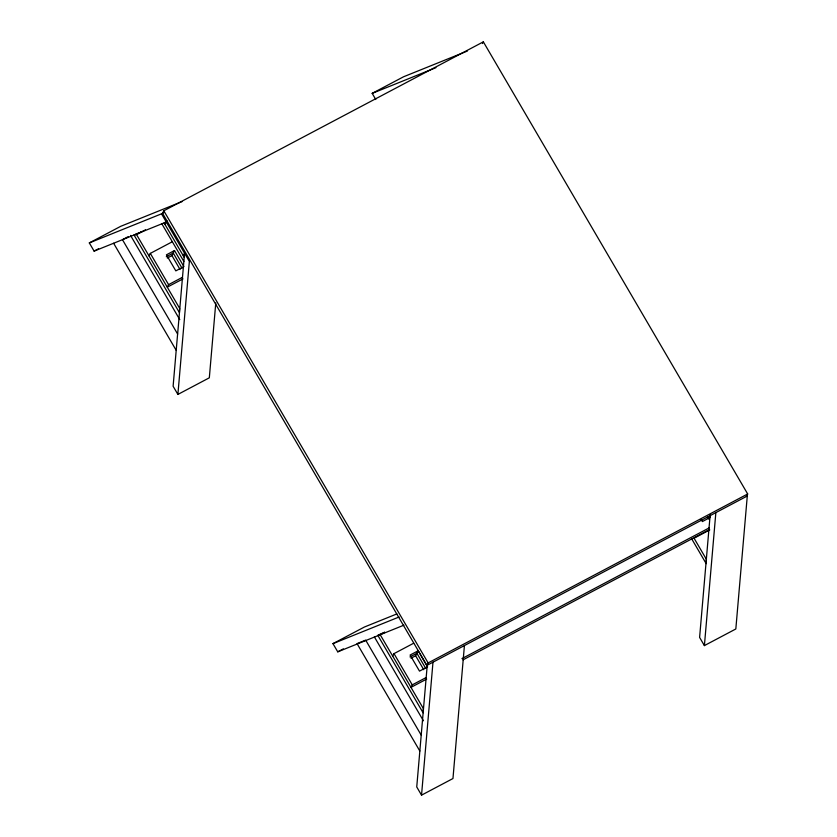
<?xml version="1.0" encoding="UTF-8"?>
<svg xmlns="http://www.w3.org/2000/svg" width="837" height="837" viewBox="0 0 837 837"><rect width="100%" height="100%" fill="white"/><g stroke="black" fill="none" stroke-linecap="round" stroke-linejoin="round"><path stroke-width="1.26" d="M215.779 302.931L209.323 377.811L177.894 394.426L189.361 261.458L161.51 213.833L89.318 242.918L94.11 251.11L166.301 222.025L165.015 224.515M427.32 664.316L416.742 786.958L421.534 795.15L452.963 778.536L464.42 645.568M421.534 795.15L432.991 662.182M710.174 514.765L699.606 637.407L704.398 645.599L735.828 628.974L747.284 496.006L426.849 665.425L162.524 213.289L163.811 210.798L483.347 41.85L747.682 493.987L746.395 496.477M704.398 645.599L715.855 512.621M149.028 255.881L150.315 253.391L172.265 241.788M167.306 258.037L171.93 255.588L174.504 250.535L183.899 266.605L175.822 270.874L166.427 254.814L174.504 250.535M183.282 255.756L184.569 253.266L173.113 386.234L177.894 394.426M182.445 277.309L168.582 284.643L167.295 287.133L183 278.888M482.489 43.514L483.347 41.85M392.71 656.124L393.997 653.634L413.635 643.245M410.998 658.206L415.612 655.758L418.186 650.778L427.581 666.848L419.504 671.117L410.109 655.047L418.186 650.778M426.127 677.551L412.264 684.875L410.977 687.376L426.692 679.069M426.849 665.425L428.136 662.935L747.682 493.987M89.318 242.918L120.748 226.304L182.11 201.571M375.771 99.509L372.183 93.367L403.612 76.753L467.37 51.047M161.51 213.833L163.759 212.64M94.11 251.11L98.599 248.735M128.228 236.641L122.453 239.685L177.611 334.026M134.087 235.103L136.431 234.423L179.641 308.33L179.421 312.64L134.087 235.103L137.456 233.324M136.431 234.423L142.049 231.462M136.515 234.559L145.492 229.809M167.442 221.135L164.083 222.914L184.213 257.357M166.291 256.76L173.217 253.025L181.985 268.091M403.926 625.166L337.75 651.835L332.959 643.643L364.388 627.028L396.874 613.929M337.75 651.835L343.369 648.863M380.124 634.592L423.334 708.51L423.103 712.81L377.78 635.273L384.612 632.217M380.197 634.728L384.685 632.353M409.973 656.93L416.899 653.268L425.667 668.271M710.435 517.287L702.358 521.566L701.103 519.421M461.951 658.614L709.221 527.875M462.976 659.88L709.085 529.758M709.776 529.905L694.061 538.212L706.418 559.346L706.187 563.657L691.739 538.934M372.183 93.367L435.951 67.671M332.959 643.643L399.134 616.974M707.506 516.963L708.761 519.107M163.811 210.798L428.136 662.935M415.612 655.758L423.752 669.694M161.855 223.814L183.858 261.458M171.93 255.588L180.07 269.514M393.997 653.634L412.264 684.875M150.315 253.391L168.582 284.643M374.411 636.978L423.417 720.793M130.541 235.417L179.777 319.65M421.21 735.127L365.675 640.127L357.043 643.611L419.839 751.04M113.612 243.253L176.199 350.316"/></g></svg>
